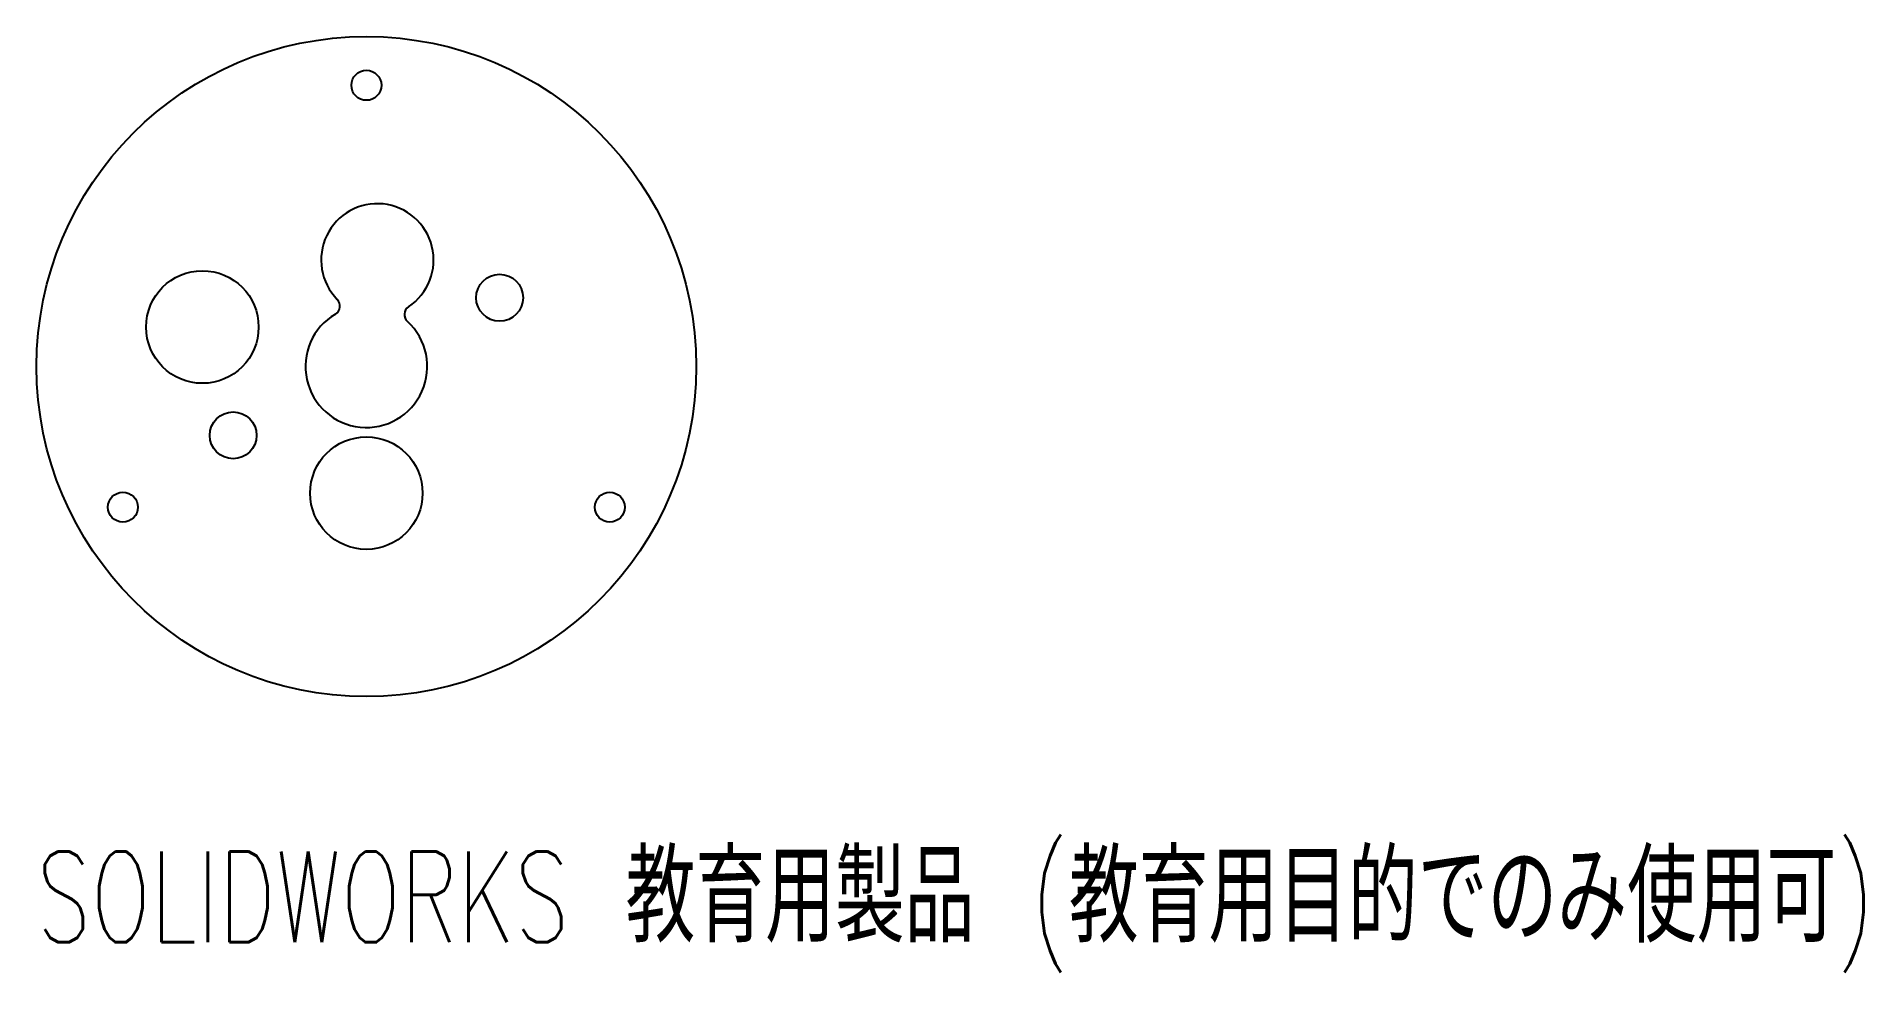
# Model space of a CAD drawing. Header units: millimetres. Extents: x -17.6 to 79.9, y -32.3 to 17.6.
import ezdxf

# ---------------------------------------------------------------- set-up
doc = ezdxf.new("R2010")
doc.units = ezdxf.units.MM
doc.styles.add('SLDTEXTSTYLE0', font='TXT', dxfattribs={"width": 0.7, "bigfont": 'bigfont'})

msp = doc.modelspace()

# ---------------------------------------------------------------- linework, layer by layer
at = {"color": 7, "linetype": 'Continuous', "lineweight": 25}
for centre, radius in [((0, 0), 17.6), ((0, 15), 0.8), ((-8.75, 2.107), 3), ((7.109, 3.669), 1.25), ((-7.109, -3.669), 1.25), ((0, -6.75), 3), ((-12.99, -7.5), 0.8), ((12.99, -7.5), 0.8)]:
    msp.add_circle(centre, radius, dxfattribs=at)
for centre, radius, start, end in [((0.587, 5.686), 3, 303.62783, 224.57523), ((-1.906, 3.23), 0.5, 300.54315, 44.57523), ((2.526, 2.772), 0.5, 123.62783, 227.6599), ((0, 0), 3.25, 120.54315, 47.6599)]:
    msp.add_arc(centre, radius, start, end, dxfattribs=at)

# ---------------------------------------------------------------- texts
at = {"color": 7, "linetype": 'Continuous', "insert": (-17.6, -25.87), "char_height": 4.83362, "attachment_point": 1, "style": 'SLDTEXTSTYLE0'}
msp.add_mtext('SOLIDWORKS 教育用製品 (教育用目的でのみ使用可)', dxfattribs=at)

doc.saveas('drawing.dxf')
